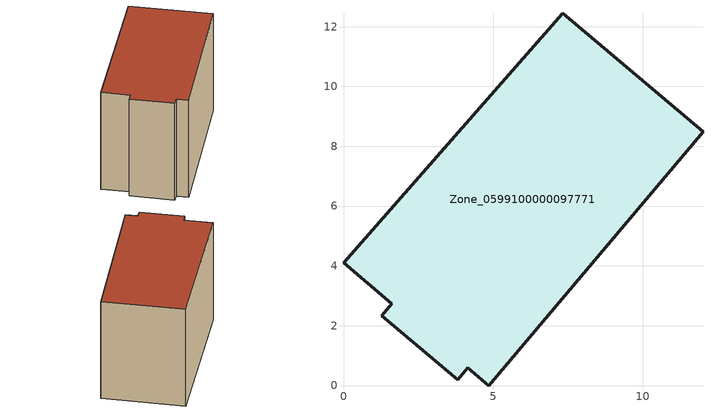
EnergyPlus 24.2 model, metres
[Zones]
Zone_0599100000097771
 floor ground (C_G): 1.28,2.34 1.62,2.73 0,4.11 7.33,12.44 12.02,8.48 4.86,0 4.15,0.59 3.82,0.2 z0
 wall outside (C_F): 1.62,2.73 1.28,2.34 3.82,0.2 4.15,0.59 4.86,0 12.02,8.48 7.33,12.44 0,4.11 1.62,2.73 z0:8.39
 roof outside (C_R): 7.33,12.44 0,4.11 1.62,2.73 1.28,2.34 3.82,0.2 4.15,0.59 4.86,0 12.02,8.48 z8.39
[BUILDING]
Pand.0599100000097771: North Axis=0; Terrain=City; Loads Convergence Tolerance Value=0.04; Temperature Convergence Tolerance Value=0.4; Solar Distribution=FullExterior; Maximum Number of Warmup Days=25; Minimum Number of Warmup Days=1
[Site:Location]
Rotterdam.The.Hague.AP_ZH_NLD Design_Conditions: Latitude=51.96; Longitude=4.45; Time Zone=1; Elevation=-4.5
[SITE:GROUNDTEMPERATURE:BUILDINGSURFACE]
18, 18, 18, 18, 18, 18, 18, 18, 18, 18, 18, 18
[MATERIAL] Thermal Absorptance=0.9; Solar Absorptance=0.7; Visible Absorptance=0.7
Name | Roughness | Thickness | Conductivity | Density | Specific Heat
G.TC.1946 | MediumSmooth | 0.15 | 1 | 540 | 1210
F.TC.1946 | Rough | 0.3 | 0.857143 | 1920 | 840
R.TC.1946 | MediumRough | 0.2 | 0.909091 | 1500 | 1000
[CONSTRUCTION]
C_G: G.TC.1946
C_F: F.TC.1946
C_R: R.TC.1946
[ZONE]
Zone_0599100000097771: Type=1; Multiplier=1; Ceiling Height=Autocalculate; Volume=Autocalculate; Floor Area=autocalculate; Part of Total Floor Area=Yes
[ZONEINFILTRATION:DESIGNFLOWRATE]
Infil_Zone_0599100000097771: Zone or ZoneList or Space or SpaceList=Zone_0599100000097771; Schedule=AlwaysOn; Design Flow Rate Calculation Method=Flow/Area; Flow Rate per Floor Area=0.003; Constant Term Coefficient=1; Temperature Term Coefficient=0; Velocity Term Coefficient=0; Velocity Squared Term Coefficient=0
[HVACTEMPLATE:ZONE:IDEALLOADSAIRSYSTEM]
Zone_0599100000097771: Maximum Heating Supply Air Temperature=50; Minimum Cooling Supply Air Temperature=13; Maximum Heating Supply Air Humidity Ratio=0.0156; Minimum Cooling Supply Air Humidity Ratio=0.0077; Heating Limit=NoLimit; Cooling Limit=NoLimit; Dehumidification Control Type=ConstantSensibleHeatRatio; Cooling Sensible Heat Ratio=0.7; Dehumidification Setpoint=60; Humidification Control Type=None; Humidification Setpoint=30; Outdoor Air Method=None; Outdoor Air Flow Rate per Person=0.00944; Outdoor Air Flow Rate per Zone Floor Area=0; Outdoor Air Flow Rate per Zone=0; Demand Controlled Ventilation Type=None; Outdoor Air Economizer Type=NoEconomizer; Heat Recovery Type=None; Sensible Heat Recovery Effectiveness=0.7; Latent Heat Recovery Effectiveness=0.65
[ZONECONTROL:THERMOSTAT]
ThermostatControl_Zone_0599100000097771: Zone or ZoneList=Zone_0599100000097771; Control Type Schedule=DualSetpointControlType; Control 1=Thermostat_Zone_0599100000097771; Temperature Difference Between Cutout And Setpoint=0
[THERMOSTATSETPOINT:DUALSETPOINT]
Thermostat_Zone_0599100000097771: Heating Setpoint Temperature Schedule=HeatingSetpoint_Zone_0599100000097771; Cooling Setpoint Temperature Schedule=CoolingSetpoint_Zone_0599100000097771
[SCHEDULE:COMPACT]
HeatingSetpoint_Zone_0599100000097771: Through: 12/31, For: AllDays, Until: 24:00, 21
CoolingSetpoint_Zone_0599100000097771: Through: 12/31, For: AllDays, Until: 24:00, 24
DualSetpointControlType: Through: 12/31, For: AllDays, Until: 24:00, 4
AlwaysOn: Through: 12/31, For: AllDays, Until: 24:00, 1
